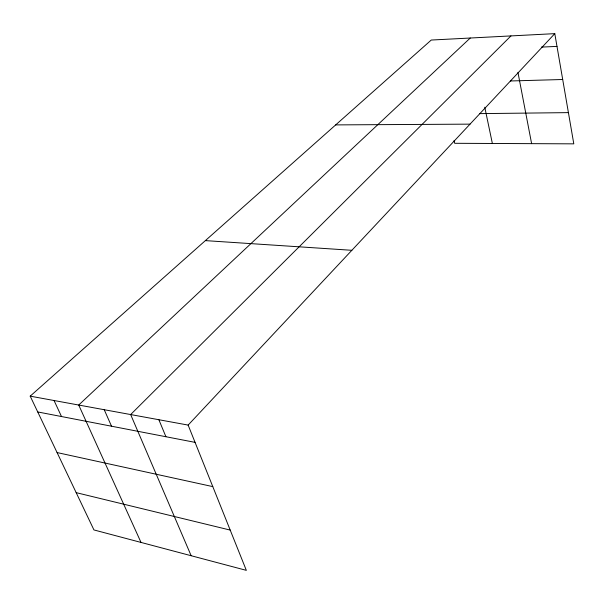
<?xml version="1.0" encoding="UTF-8"?>
<svg xmlns="http://www.w3.org/2000/svg" width="604" height="604" viewBox="0 0 604 604"><rect width="100%" height="100%" fill="white"/><g stroke="black" fill="none" stroke-linecap="round" stroke-linejoin="round"><path stroke-width="0.91" d="M188.138 425.088L246.341 570.357L93.945 529.942L30.2 396.149L188.138 425.088L554.789 33.643L573.8 143.85L454.699 143.299L454.072 140.551M510.954 35.915L130.653 414.555L191.143 555.718M470.259 38.022L78.716 405.035L141.011 542.422M30.2 396.149L431.256 40.045L554.789 33.643M541.358 47.104L556.986 46.402M510.342 80.981L562.702 79.501M479.689 113.627L568.417 112.623M335.688 124.9L470.025 124.137M205.368 240.618L351.86 250.298M37.727 411.943L195.054 442.362M57.078 452.562L212.789 486.613M76.172 492.645L230.207 530.086M54.05 400.52L61.51 416.541M104.235 409.716L111.513 426.213M158.867 419.727L165.919 436.73M484.77 107.21L492.373 143.473M517.953 72.404L531.618 143.654"/></g></svg>
